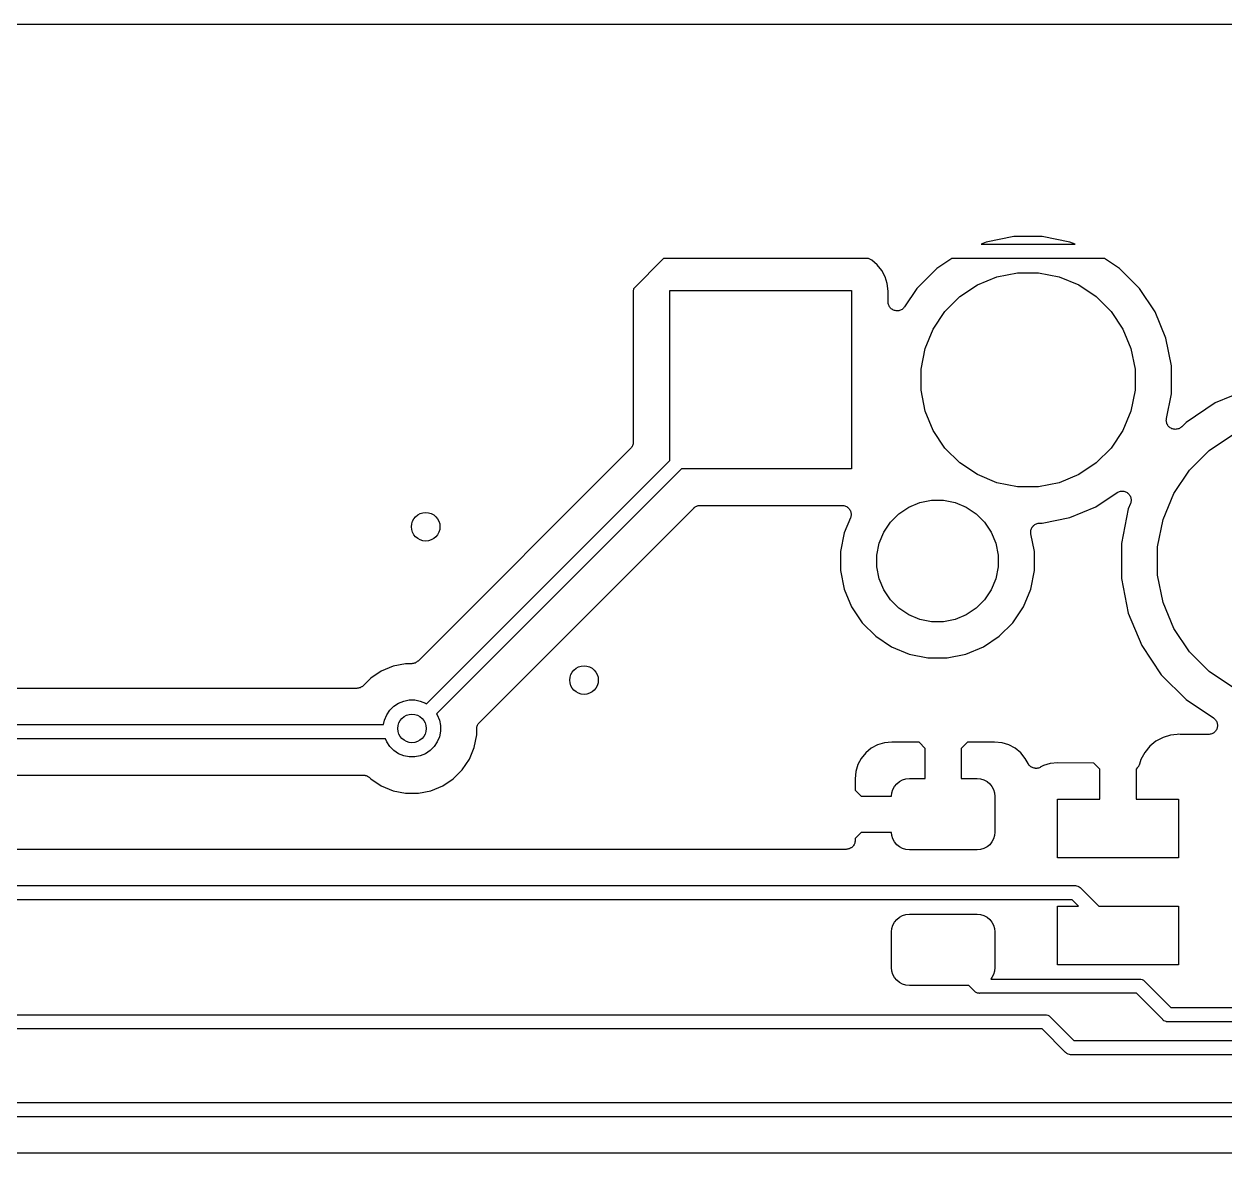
# Model space of a CAD drawing. Extents: x 2.15 to 10.02, y -5.18 to -1.32.
# Drawn here: x 7.622 to 8.285, y -1.943 to -1.32 of the extents above; entities that cross this region are included whole.
import ezdxf

# ---------------------------------------------------------------- set-up
doc = ezdxf.new("R2010")
doc.units = 0
doc.header["$MEASUREMENT"] = 0
doc.layers.add('BLACK', color=7, linetype='CONTINUOUS')

msp = doc.modelspace()

# ---------------------------------------------------------------- linework, layer by layer
at = {"layer": 'BLACK', "linetype": 'CONTINUOUS'}
for p, q in [((6.32664, -1.3202), (9.8151, -1.3202)), ((8.16839, -1.43748), (8.15312, -1.44052)), ((8.18397, -1.43748), (8.16839, -1.43748)), ((8.19924, -1.44052), (8.18397, -1.43748)), ((8.15312, -1.44052), (8.15019, -1.44173)), ((8.15019, -1.44173), (8.20217, -1.44173)), ((8.20217, -1.44173), (8.19924, -1.44052)), ((7.97503, -1.44961), (7.95835, -1.46628)), ((8.08802, -1.44961), (7.97503, -1.44961)), ((8.08991, -1.45061), (8.08802, -1.44961)), ((8.09295, -1.45311), (8.08991, -1.45061)), ((8.13405, -1.44961), (8.12579, -1.45513)), ((8.21831, -1.44961), (8.13405, -1.44961)), ((8.22658, -1.45513), (8.21831, -1.44961)), ((8.09545, -1.45616), (8.09295, -1.45311)), ((8.09731, -1.45963), (8.09545, -1.45616)), ((8.12579, -1.45513), (8.11477, -1.46614)), ((8.15896, -1.45975), (8.17036, -1.45748)), ((8.17036, -1.45748), (8.182, -1.45748)), ((8.182, -1.45748), (8.19341, -1.45975)), ((8.23759, -1.46614), (8.22658, -1.45513)), ((8.09845, -1.4634), (8.09731, -1.45963)), ((8.09886, -1.46757), (8.09845, -1.4634)), ((8.13854, -1.47066), (8.14821, -1.4642)), ((8.14821, -1.4642), (8.15896, -1.45975)), ((8.19341, -1.45975), (8.20415, -1.4642)), ((8.20415, -1.4642), (8.21383, -1.47066)), ((7.95835, -1.46628), (7.95823, -1.46757)), ((7.95823, -1.46757), (7.95823, -1.55093)), ((7.97835, -1.56116), (7.97835, -1.46732)), ((7.97835, -1.46732), (8.07874, -1.46732)), ((8.07874, -1.46732), (8.07874, -1.56575)), ((8.09886, -1.47347), (8.09886, -1.46757)), ((8.11477, -1.46614), (8.10802, -1.47625)), ((8.13031, -1.47889), (8.13854, -1.47066)), ((8.21383, -1.47066), (8.22205, -1.47889)), ((8.24624, -1.47909), (8.23759, -1.46614)), ((8.09891, -1.47395), (8.09886, -1.47347)), ((8.09895, -1.47443), (8.09891, -1.47395)), ((8.09896, -1.47444), (8.09895, -1.47443)), ((8.09896, -1.47445), (8.09896, -1.47444)), ((8.0991, -1.47491), (8.09896, -1.47445)), ((8.09923, -1.47537), (8.0991, -1.47491)), ((8.09924, -1.47537), (8.09923, -1.47537)), ((8.09924, -1.47538), (8.09924, -1.47537)), ((8.09947, -1.47581), (8.09924, -1.47538)), ((8.09969, -1.47623), (8.09947, -1.47581)), ((8.09969, -1.47624), (8.09969, -1.47623)), ((8.0997, -1.47624), (8.09969, -1.47624)), ((8.1, -1.47662), (8.0997, -1.47624)), ((8.1003, -1.47699), (8.1, -1.47662)), ((8.10031, -1.47699), (8.1003, -1.47699)), ((8.10031, -1.477), (8.10031, -1.47699)), ((8.10069, -1.47731), (8.10031, -1.477)), ((8.10105, -1.47761), (8.10069, -1.47731)), ((8.10106, -1.47762), (8.10105, -1.47761)), ((8.10107, -1.47762), (8.10106, -1.47762)), ((8.10149, -1.47785), (8.10107, -1.47762)), ((8.10191, -1.47808), (8.10149, -1.47785)), ((8.10192, -1.47808), (8.10191, -1.47808)), ((8.10239, -1.47823), (8.10192, -1.47808)), ((8.10192, -1.47808), (8.10192, -1.47808)), ((8.10572, -1.47812), (8.10526, -1.47825)), ((8.10573, -1.47811), (8.10572, -1.47812)), ((8.10616, -1.47789), (8.10573, -1.47811)), ((8.10573, -1.47811), (8.10573, -1.47811)), ((8.10659, -1.47767), (8.10616, -1.47789)), ((8.1066, -1.47766), (8.10659, -1.47766)), ((8.10659, -1.47766), (8.10659, -1.47767)), ((8.10697, -1.47736), (8.1066, -1.47766)), ((8.10735, -1.47706), (8.10697, -1.47736)), ((8.10736, -1.47705), (8.10735, -1.47705)), ((8.10735, -1.47705), (8.10735, -1.47706)), ((8.10766, -1.47669), (8.10736, -1.47705)), ((8.10798, -1.47631), (8.10766, -1.47669)), ((8.10799, -1.4763), (8.10798, -1.47631)), ((8.10802, -1.47625), (8.10799, -1.4763)), ((8.10799, -1.4763), (8.10799, -1.4763)), ((8.10799, -1.4763), (8.10799, -1.4763)), ((8.10284, -1.47837), (8.10239, -1.47823)), ((8.10285, -1.47837), (8.10284, -1.47837)), ((8.10286, -1.47837), (8.10285, -1.47837)), ((8.10334, -1.47842), (8.10286, -1.47837)), ((8.10381, -1.47847), (8.10334, -1.47842)), ((8.10382, -1.47847), (8.10381, -1.47847)), ((8.10383, -1.47847), (8.10382, -1.47847)), ((8.10431, -1.47843), (8.10383, -1.47847)), ((8.10479, -1.47839), (8.10431, -1.47843)), ((8.1048, -1.47839), (8.10479, -1.47839)), ((8.10479, -1.47839), (8.10479, -1.47839)), ((8.10526, -1.47825), (8.1048, -1.47839)), ((8.12385, -1.48856), (8.13031, -1.47889)), ((8.22205, -1.47889), (8.22852, -1.48856)), ((8.2522, -1.49348), (8.24624, -1.47909)), ((8.1194, -1.49931), (8.12385, -1.48856)), ((8.22852, -1.48856), (8.23297, -1.49931)), ((8.25524, -1.50875), (8.2522, -1.49348)), ((8.11713, -1.51072), (8.1194, -1.49931)), ((8.23297, -1.49931), (8.23524, -1.51072)), ((8.11713, -1.52235), (8.11713, -1.51072)), ((8.23524, -1.51072), (8.23524, -1.52235)), ((8.25524, -1.52432), (8.25524, -1.50875)), ((8.1194, -1.53376), (8.11713, -1.52235)), ((8.23524, -1.52235), (8.23297, -1.53376)), ((8.25253, -1.53794), (8.25524, -1.52432)), ((8.29745, -1.52182), (8.27952, -1.52925)), ((8.27952, -1.52925), (8.26339, -1.54003)), ((8.12385, -1.54451), (8.1194, -1.53376)), ((8.23297, -1.53376), (8.22852, -1.54451)), ((8.25243, -1.5389), (8.25248, -1.53842)), ((8.25243, -1.53891), (8.25243, -1.5389)), ((8.25243, -1.5389), (8.25243, -1.5389)), ((8.25248, -1.53939), (8.25243, -1.53891)), ((8.25248, -1.53842), (8.25253, -1.53794)), ((8.25252, -1.53987), (8.25248, -1.53939)), ((8.25253, -1.53987), (8.25252, -1.53987)), ((8.25253, -1.53988), (8.25253, -1.53987)), ((8.25267, -1.54035), (8.25253, -1.53988)), ((8.2528, -1.5408), (8.25267, -1.54035)), ((8.25281, -1.54081), (8.2528, -1.5408)), ((8.25281, -1.54082), (8.25281, -1.54081)), ((8.25304, -1.54125), (8.25281, -1.54082)), ((8.25326, -1.54167), (8.25304, -1.54125)), ((8.25326, -1.54168), (8.25326, -1.54167)), ((8.25326, -1.54167), (8.25326, -1.54167)), ((8.25356, -1.54204), (8.25326, -1.54168)), ((8.25387, -1.54242), (8.25356, -1.54204)), ((8.25388, -1.54243), (8.25387, -1.54242)), ((8.25425, -1.54274), (8.25388, -1.54243)), ((8.25388, -1.54243), (8.25388, -1.54243)), ((8.25462, -1.54305), (8.25425, -1.54274)), ((8.25463, -1.54305), (8.25462, -1.54305)), ((8.25463, -1.54306), (8.25463, -1.54305)), ((8.25506, -1.54329), (8.25463, -1.54306)), ((8.25548, -1.54352), (8.25506, -1.54329)), ((8.25549, -1.54352), (8.25548, -1.54352)), ((8.25548, -1.54352), (8.25548, -1.54352)), ((8.25596, -1.54367), (8.25549, -1.54352)), ((8.25641, -1.54381), (8.25596, -1.54367)), ((8.25642, -1.54381), (8.25641, -1.54381)), ((8.2569, -1.54386), (8.25642, -1.54381)), ((8.25642, -1.54381), (8.25642, -1.54381)), ((8.25738, -1.54391), (8.2569, -1.54386)), ((8.25739, -1.54391), (8.25738, -1.54391)), ((8.25787, -1.54387), (8.25739, -1.54391)), ((8.25739, -1.54391), (8.25739, -1.54391)), ((8.25835, -1.54383), (8.25787, -1.54387)), ((8.25836, -1.54383), (8.25835, -1.54383)), ((8.25883, -1.54369), (8.25836, -1.54383)), ((8.25836, -1.54383), (8.25836, -1.54383)), ((8.25929, -1.54356), (8.25883, -1.54369)), ((8.2593, -1.54355), (8.25929, -1.54355)), ((8.25929, -1.54355), (8.25929, -1.54356)), ((8.25973, -1.54333), (8.2593, -1.54355)), ((8.26015, -1.54311), (8.25973, -1.54333)), ((8.26016, -1.5431), (8.26015, -1.54311)), ((8.26017, -1.5431), (8.26016, -1.5431)), ((8.26054, -1.5428), (8.26017, -1.5431)), ((8.26092, -1.5425), (8.26054, -1.5428)), ((8.26093, -1.54249), (8.26092, -1.5425)), ((8.26097, -1.54245), (8.26093, -1.54249)), ((8.26093, -1.54249), (8.26093, -1.54249)), ((8.26093, -1.54249), (8.26093, -1.54249)), ((8.26339, -1.54003), (8.26097, -1.54245)), ((7.95823, -1.551), (7.95817, -1.55146)), ((7.95823, -1.55093), (7.95823, -1.55095)), ((7.95823, -1.55095), (7.95823, -1.55095)), ((7.95823, -1.55095), (7.95823, -1.55095)), ((7.95823, -1.55095), (7.95823, -1.551)), ((8.13031, -1.55418), (8.12385, -1.54451)), ((8.22852, -1.54451), (8.22205, -1.55418)), ((8.27614, -1.55556), (8.289, -1.54697)), ((7.95676, -1.55447), (7.83948, -1.67174)), ((7.95705, -1.55411), (7.95676, -1.55447)), ((7.95735, -1.55375), (7.95705, -1.55411)), ((7.95736, -1.55373), (7.95735, -1.55375)), ((7.95738, -1.55371), (7.95736, -1.55373)), ((7.9576, -1.5533), (7.95738, -1.55371)), ((7.95782, -1.5529), (7.9576, -1.5533)), ((7.95783, -1.55287), (7.95782, -1.5529)), ((7.95784, -1.55285), (7.95783, -1.55287)), ((7.95798, -1.55241), (7.95784, -1.55285)), ((7.95812, -1.55197), (7.95798, -1.55241)), ((7.95813, -1.55192), (7.95812, -1.55194)), ((7.95812, -1.55194), (7.95812, -1.55197)), ((7.95817, -1.55146), (7.95813, -1.55192)), ((8.13854, -1.56241), (8.13031, -1.55418)), ((8.22205, -1.55418), (8.21383, -1.56241)), ((8.26521, -1.56649), (8.27614, -1.55556)), ((7.84414, -1.69537), (7.97835, -1.56116)), ((8.14821, -1.56887), (8.13854, -1.56241)), ((8.21383, -1.56241), (8.20415, -1.56887)), ((7.9849, -1.56575), (7.84971, -1.70094)), ((8.07874, -1.56575), (7.9849, -1.56575)), ((8.15896, -1.57332), (8.14821, -1.56887)), ((8.20415, -1.56887), (8.19341, -1.57332)), ((8.25662, -1.57935), (8.26521, -1.56649)), ((8.17036, -1.57559), (8.15896, -1.57332)), ((8.182, -1.57559), (8.17036, -1.57559)), ((8.19341, -1.57332), (8.182, -1.57559)), ((8.11641, -1.58432), (8.12288, -1.58304)), ((8.12288, -1.58304), (8.12948, -1.58304)), ((8.12948, -1.58304), (8.13595, -1.58432)), ((8.21363, -1.58659), (8.22528, -1.57881)), ((8.22528, -1.57881), (8.22533, -1.57878)), ((8.22533, -1.57878), (8.22533, -1.57877)), ((8.22533, -1.57877), (8.22534, -1.57877)), ((8.22533, -1.57878), (8.22533, -1.57878)), ((8.22534, -1.57877), (8.22576, -1.57855)), ((8.22576, -1.57855), (8.22619, -1.57832)), ((8.22619, -1.57832), (8.2262, -1.57832)), ((8.2262, -1.57832), (8.22621, -1.57832)), ((8.22621, -1.57832), (8.22666, -1.57819)), ((8.22666, -1.57819), (8.22713, -1.57805)), ((8.22713, -1.57805), (8.22714, -1.57805)), ((8.22714, -1.57805), (8.22762, -1.57801)), ((8.22714, -1.57805), (8.22714, -1.57805)), ((8.22762, -1.57801), (8.2281, -1.57796)), ((8.2281, -1.57796), (8.22811, -1.57796)), ((8.22811, -1.57796), (8.22812, -1.57796)), ((8.22812, -1.57796), (8.2286, -1.57802)), ((8.2286, -1.57802), (8.22907, -1.57807)), ((8.22907, -1.57807), (8.22908, -1.57807)), ((8.22908, -1.57807), (8.22909, -1.57807)), ((8.22909, -1.57807), (8.22954, -1.57821)), ((8.22954, -1.57821), (8.23001, -1.57836)), ((8.23001, -1.57836), (8.23001, -1.57836)), ((8.23001, -1.57836), (8.23002, -1.57836)), ((8.23002, -1.57836), (8.23043, -1.57859)), ((8.23043, -1.57859), (8.23086, -1.57882)), ((8.23086, -1.57882), (8.23087, -1.57883)), ((8.23087, -1.57883), (8.23087, -1.57883)), ((8.23087, -1.57883), (8.23123, -1.57913)), ((8.23123, -1.57913), (8.23161, -1.57945)), ((8.23161, -1.57945), (8.23162, -1.57945)), ((8.23162, -1.57945), (8.23162, -1.57946)), ((8.23162, -1.57946), (8.23191, -1.57981)), ((8.23191, -1.57981), (8.23223, -1.5802)), ((8.23223, -1.5802), (8.23223, -1.58021)), ((8.23223, -1.58021), (8.23224, -1.58021)), ((8.23224, -1.58021), (8.23246, -1.58064)), ((8.23246, -1.58064), (8.23269, -1.58107)), ((8.23269, -1.58107), (8.23269, -1.58107)), ((8.23269, -1.58107), (8.23269, -1.58108)), ((8.23269, -1.58108), (8.23283, -1.58154)), ((8.23296, -1.58396), (8.23282, -1.58442)), ((8.23283, -1.58154), (8.23297, -1.582)), ((8.23301, -1.58347), (8.23296, -1.58394)), ((8.23296, -1.58394), (8.23296, -1.58395)), ((8.23296, -1.58395), (8.23296, -1.58396)), ((8.23297, -1.582), (8.23297, -1.58201)), ((8.23297, -1.58201), (8.23297, -1.58201)), ((8.23297, -1.58201), (8.23301, -1.58249)), ((8.23301, -1.58249), (8.23306, -1.58297)), ((8.23306, -1.58299), (8.23301, -1.58347)), ((8.23306, -1.58297), (8.23306, -1.58298)), ((8.23306, -1.58298), (8.23306, -1.58299)), ((8.2507, -1.59364), (8.25662, -1.57935)), ((7.87333, -1.7056), (7.9916, -1.58733)), ((7.9916, -1.58733), (7.99161, -1.58732)), ((7.99161, -1.58732), (7.99165, -1.58728)), ((7.99161, -1.58732), (7.99161, -1.58732)), ((7.99161, -1.58732), (7.99161, -1.58732)), ((7.99165, -1.58728), (7.99201, -1.587)), ((7.99201, -1.587), (7.99237, -1.5867)), ((7.99237, -1.5867), (7.99239, -1.58669)), ((7.99239, -1.58669), (7.99241, -1.58668)), ((7.99241, -1.58668), (7.99282, -1.58646)), ((7.99282, -1.58646), (7.99323, -1.58625)), ((7.99323, -1.58625), (7.99325, -1.58624)), ((7.99325, -1.58624), (7.99328, -1.58623)), ((7.99328, -1.58623), (7.99372, -1.5861)), ((7.99372, -1.5861), (7.99416, -1.58596)), ((7.99416, -1.58596), (7.99419, -1.58596)), ((7.99419, -1.58596), (7.99421, -1.58595)), ((7.99421, -1.58595), (7.99467, -1.58591)), ((7.99467, -1.58591), (7.99513, -1.58587)), ((7.99513, -1.58587), (8.07349, -1.58587)), ((8.07349, -1.58587), (8.07354, -1.58587)), ((8.07354, -1.58587), (8.07354, -1.58587)), ((8.07354, -1.58587), (8.07354, -1.58587)), ((8.07354, -1.58587), (8.07356, -1.58587)), ((8.07356, -1.58587), (8.07404, -1.58592)), ((8.07404, -1.58592), (8.07451, -1.58597)), ((8.07451, -1.58597), (8.07452, -1.58598)), ((8.07452, -1.58598), (8.07453, -1.58598)), ((8.07453, -1.58598), (8.07498, -1.58612)), ((8.07498, -1.58612), (8.07544, -1.58626)), ((8.07544, -1.58626), (8.07545, -1.58627)), ((8.07545, -1.58627), (8.07546, -1.58627)), ((8.07546, -1.58627), (8.07587, -1.5865)), ((8.07587, -1.5865), (8.0763, -1.58673)), ((8.0763, -1.58673), (8.07631, -1.58674)), ((8.07631, -1.58674), (8.07632, -1.58674)), ((8.07632, -1.58674), (8.07668, -1.58705)), ((8.07668, -1.58705), (8.07705, -1.58735)), ((8.07705, -1.58735), (8.07705, -1.58736)), ((8.07705, -1.58736), (8.07706, -1.58737)), ((8.07706, -1.58737), (8.07736, -1.58774)), ((8.07736, -1.58774), (8.07766, -1.58811)), ((8.07766, -1.58811), (8.07767, -1.58812)), ((8.07767, -1.58812), (8.07768, -1.58813)), ((8.07768, -1.58813), (8.0779, -1.58855)), ((8.0779, -1.58855), (8.07812, -1.58897)), ((8.07812, -1.58897), (8.07812, -1.58898)), ((8.07812, -1.58898), (8.07813, -1.589)), ((8.07813, -1.589), (8.07826, -1.58945)), ((8.07826, -1.58945), (8.0784, -1.58991)), ((8.0784, -1.58991), (8.0784, -1.58992)), ((8.0784, -1.58992), (8.0784, -1.58993)), ((8.0784, -1.58993), (8.07845, -1.59041)), ((8.07845, -1.59041), (8.07849, -1.59088)), ((8.10016, -1.59518), (8.10483, -1.59051)), ((8.10483, -1.59051), (8.11031, -1.58685)), ((8.11031, -1.58685), (8.11641, -1.58432)), ((8.13595, -1.58432), (8.14205, -1.58685)), ((8.14205, -1.58685), (8.14754, -1.59051)), ((8.14754, -1.59051), (8.1522, -1.59518)), ((8.19924, -1.59255), (8.21363, -1.58659)), ((8.23147, -1.5878), (8.22768, -1.60683)), ((8.23268, -1.58488), (8.23147, -1.5878)), ((8.23282, -1.58442), (8.23268, -1.58488)), ((8.07811, -1.59278), (8.07474, -1.60093)), ((8.07825, -1.59233), (8.07811, -1.59278)), ((8.07839, -1.59187), (8.07825, -1.59233)), ((8.0784, -1.59185), (8.07839, -1.59186)), ((8.07839, -1.59186), (8.07839, -1.59187)), ((8.07844, -1.59138), (8.0784, -1.59185)), ((8.07849, -1.5909), (8.07844, -1.59138)), ((8.07849, -1.59088), (8.07849, -1.59089)), ((8.07849, -1.59089), (8.07849, -1.5909)), ((8.09649, -1.60067), (8.10016, -1.59518)), ((8.1522, -1.59518), (8.15587, -1.60067)), ((8.17853, -1.59777), (8.17883, -1.59741)), ((8.17883, -1.59741), (8.17913, -1.59704)), ((8.17913, -1.59704), (8.17914, -1.59703)), ((8.17914, -1.59703), (8.17915, -1.59702)), ((8.17915, -1.59702), (8.17952, -1.59673)), ((8.17952, -1.59673), (8.17989, -1.59643)), ((8.17989, -1.59643), (8.1799, -1.59642)), ((8.1799, -1.59642), (8.17991, -1.59641)), ((8.17991, -1.59641), (8.18033, -1.59619)), ((8.18033, -1.59619), (8.18075, -1.59597)), ((8.18075, -1.59597), (8.18077, -1.59596)), ((8.18077, -1.59596), (8.18078, -1.59596)), ((8.18078, -1.59596), (8.18123, -1.59582)), ((8.18123, -1.59582), (8.18168, -1.59569)), ((8.18168, -1.59569), (8.1817, -1.59568)), ((8.1817, -1.59568), (8.18171, -1.59568)), ((8.18171, -1.59568), (8.18219, -1.59564)), ((8.18219, -1.59564), (8.18266, -1.59559)), ((8.18266, -1.59559), (8.18397, -1.59559)), ((8.18397, -1.59559), (8.19924, -1.59255)), ((8.24768, -1.6088), (8.2507, -1.59364)), ((8.07474, -1.60093), (8.07268, -1.61127)), ((8.09397, -1.60676), (8.09649, -1.60067)), ((8.15587, -1.60067), (8.15839, -1.60676)), ((8.17766, -1.60053), (8.17771, -1.60005)), ((8.17766, -1.60054), (8.17766, -1.60053)), ((8.17766, -1.60056), (8.17766, -1.60054)), ((8.1777, -1.60102), (8.17766, -1.60056)), ((8.17774, -1.6015), (8.1777, -1.60102)), ((8.17771, -1.60005), (8.17776, -1.59959)), ((8.17774, -1.60153), (8.17774, -1.6015)), ((8.17775, -1.60157), (8.17774, -1.60153)), ((8.17774, -1.60153), (8.17774, -1.60153)), ((8.17774, -1.60153), (8.17774, -1.60153)), ((8.17968, -1.61127), (8.17775, -1.60157)), ((8.17776, -1.59956), (8.17791, -1.5991)), ((8.17776, -1.59957), (8.17776, -1.59956)), ((8.17776, -1.59959), (8.17776, -1.59957)), ((8.17791, -1.5991), (8.17805, -1.59865)), ((8.17805, -1.59864), (8.17806, -1.59862)), ((8.17805, -1.59865), (8.17805, -1.59864)), ((8.17806, -1.59862), (8.17828, -1.59821)), ((8.17828, -1.59821), (8.17851, -1.59779)), ((8.17851, -1.59779), (8.17852, -1.59778)), ((8.17852, -1.59778), (8.17853, -1.59777)), ((8.09268, -1.61324), (8.09397, -1.60676)), ((8.15839, -1.60676), (8.15968, -1.61324)), ((8.22768, -1.60683), (8.22768, -1.62624)), ((8.24768, -1.62427), (8.24768, -1.6088)), ((8.07268, -1.61127), (8.07268, -1.6218)), ((8.09268, -1.61983), (8.09268, -1.61324)), ((8.15968, -1.61324), (8.15968, -1.61983)), ((8.17968, -1.6218), (8.17968, -1.61127)), ((8.07268, -1.6218), (8.07474, -1.63214)), ((8.09397, -1.62631), (8.09268, -1.61983)), ((8.15968, -1.61983), (8.15839, -1.62631)), ((8.17763, -1.63214), (8.17968, -1.6218)), ((8.09649, -1.6324), (8.09397, -1.62631)), ((8.15839, -1.62631), (8.15587, -1.6324)), ((8.22768, -1.62624), (8.23147, -1.64527)), ((8.2507, -1.63943), (8.24768, -1.62427)), ((8.07474, -1.63214), (8.07877, -1.64188)), ((8.10016, -1.63789), (8.09649, -1.6324)), ((8.15587, -1.6324), (8.1522, -1.63789)), ((8.17359, -1.64188), (8.17763, -1.63214)), ((8.07877, -1.64188), (8.08462, -1.65064)), ((8.10483, -1.64256), (8.10016, -1.63789)), ((8.11031, -1.64622), (8.10483, -1.64256)), ((8.14754, -1.64256), (8.14205, -1.64622)), ((8.1522, -1.63789), (8.14754, -1.64256)), ((8.16774, -1.65064), (8.17359, -1.64188)), ((8.25662, -1.65372), (8.2507, -1.63943)), ((8.11641, -1.64875), (8.11031, -1.64622)), ((8.12288, -1.65004), (8.11641, -1.64875)), ((8.12948, -1.65004), (8.12288, -1.65004)), ((8.13595, -1.64875), (8.12948, -1.65004)), ((8.14205, -1.64622), (8.13595, -1.64875)), ((8.23147, -1.64527), (8.23889, -1.66319)), ((8.08462, -1.65064), (8.09208, -1.65809)), ((8.16029, -1.65809), (8.16774, -1.65064)), ((8.26521, -1.66658), (8.25662, -1.65372)), ((8.09208, -1.65809), (8.10084, -1.66395)), ((8.15152, -1.66395), (8.16029, -1.65809)), ((8.23889, -1.66319), (8.24967, -1.67933)), ((8.10084, -1.66395), (8.11058, -1.66798)), ((8.11058, -1.66798), (8.12091, -1.67004)), ((8.12091, -1.67004), (8.13145, -1.67004)), ((8.13145, -1.67004), (8.14179, -1.66798)), ((8.14179, -1.66798), (8.15152, -1.66395)), ((8.27614, -1.67751), (8.26521, -1.66658)), ((7.82569, -1.67458), (7.81919, -1.67728)), ((7.8326, -1.67321), (7.82569, -1.67458)), ((7.83595, -1.67321), (7.8326, -1.67321)), ((7.83641, -1.67316), (7.83595, -1.67321)), ((7.83687, -1.67312), (7.83641, -1.67316)), ((7.83689, -1.67312), (7.83687, -1.67312)), ((7.83692, -1.67311), (7.83689, -1.67312)), ((7.83736, -1.67298), (7.83692, -1.67311)), ((7.8378, -1.67285), (7.83736, -1.67298)), ((7.83783, -1.67284), (7.8378, -1.67285)), ((7.83785, -1.67283), (7.83783, -1.67284)), ((7.83826, -1.67261), (7.83785, -1.67283)), ((7.83867, -1.6724), (7.83826, -1.67261)), ((7.83869, -1.67239), (7.83867, -1.6724)), ((7.83871, -1.67237), (7.83869, -1.67239)), ((7.83907, -1.67208), (7.83871, -1.67237)), ((7.83943, -1.67179), (7.83907, -1.67208)), ((7.83947, -1.67176), (7.83943, -1.67179)), ((7.83948, -1.67174), (7.83947, -1.67176)), ((7.83947, -1.67176), (7.83947, -1.67176)), ((7.83947, -1.67176), (7.83947, -1.67176)), ((7.81333, -1.68119), (7.80914, -1.68538)), ((7.81919, -1.67728), (7.81333, -1.68119)), ((8.24967, -1.67933), (8.26339, -1.69305)), ((8.289, -1.6861), (8.27614, -1.67751)), ((7.80561, -1.68685), (7.27579, -1.68685)), ((7.80606, -1.6868), (7.80561, -1.68685)), ((7.80653, -1.68676), (7.80606, -1.6868)), ((7.80655, -1.68675), (7.80653, -1.68676)), ((7.80658, -1.68675), (7.80655, -1.68675)), ((7.80702, -1.68662), (7.80658, -1.68675)), ((7.80746, -1.68649), (7.80702, -1.68662)), ((7.80749, -1.68648), (7.80746, -1.68649)), ((7.80751, -1.68647), (7.80749, -1.68648)), ((7.80792, -1.68625), (7.80751, -1.68647)), ((7.80833, -1.68604), (7.80792, -1.68625)), ((7.80835, -1.68602), (7.80833, -1.68604)), ((7.80837, -1.68601), (7.80835, -1.68602)), ((7.80873, -1.68572), (7.80837, -1.68601)), ((7.80909, -1.68543), (7.80873, -1.68572)), ((7.80913, -1.68539), (7.80909, -1.68543)), ((7.80914, -1.68538), (7.80913, -1.68539)), ((7.80913, -1.68539), (7.80913, -1.68539)), ((7.80913, -1.68539), (7.80913, -1.68539)), ((7.82389, -1.69892), (7.82608, -1.69672)), ((7.82608, -1.69672), (7.82866, -1.695)), ((7.82866, -1.695), (7.83153, -1.69381)), ((7.83153, -1.69381), (7.83457, -1.69321)), ((7.83457, -1.69321), (7.83767, -1.69321)), ((7.83767, -1.69321), (7.84072, -1.69381)), ((7.84072, -1.69381), (7.84358, -1.695)), ((7.84358, -1.695), (7.84414, -1.69537)), ((8.26339, -1.69305), (8.27848, -1.70313)), ((7.82098, -1.70436), (7.82217, -1.7015)), ((7.82217, -1.7015), (7.82389, -1.69892)), ((7.84971, -1.70094), (7.85008, -1.7015)), ((7.85008, -1.7015), (7.85126, -1.70436)), ((8.27848, -1.70313), (8.27852, -1.70316)), ((8.27852, -1.70316), (8.27852, -1.70316)), ((8.27852, -1.70316), (8.27853, -1.70316)), ((8.27853, -1.70316), (8.27854, -1.70317)), ((8.27854, -1.70317), (8.27891, -1.70349)), ((8.27891, -1.70349), (8.27927, -1.70379)), ((5.31736, -1.70685), (7.82049, -1.70685)), ((7.82049, -1.70685), (7.82098, -1.70436)), ((7.85126, -1.70436), (7.85187, -1.70741)), ((7.85187, -1.70741), (7.85187, -1.71051)), ((7.87187, -1.70906), (7.87192, -1.7086)), ((7.87187, -1.70911), (7.87187, -1.70906)), ((7.87187, -1.70912), (7.87187, -1.70911)), ((7.87187, -1.70911), (7.87187, -1.70911)), ((7.87187, -1.70913), (7.87187, -1.70912)), ((7.87187, -1.71248), (7.87187, -1.70913)), ((7.87192, -1.7086), (7.87197, -1.70814)), ((7.87197, -1.70814), (7.87198, -1.70812)), ((7.87198, -1.70809), (7.87212, -1.70765)), ((7.87198, -1.70812), (7.87198, -1.70809)), ((7.87212, -1.70765), (7.87225, -1.70721)), ((7.87225, -1.70721), (7.87227, -1.70719)), ((7.87227, -1.70716), (7.8725, -1.70676)), ((7.87227, -1.70719), (7.87227, -1.70716)), ((7.8725, -1.70676), (7.87272, -1.70635)), ((7.87272, -1.70635), (7.87273, -1.70633)), ((7.87273, -1.70633), (7.87274, -1.70631)), ((7.87274, -1.70631), (7.87304, -1.70595)), ((7.87304, -1.70595), (7.87333, -1.7056)), ((8.27927, -1.70379), (8.27928, -1.70379)), ((8.27928, -1.70379), (8.27928, -1.70379)), ((8.27928, -1.70379), (8.27959, -1.70418)), ((8.27984, -1.71009), (8.27954, -1.71045)), ((8.27959, -1.70418), (8.27988, -1.70455)), ((8.27985, -1.71008), (8.27984, -1.71008)), ((8.27984, -1.71008), (8.27984, -1.71009)), ((8.28008, -1.70965), (8.27985, -1.71008)), ((8.27988, -1.70455), (8.27989, -1.70455)), ((8.27989, -1.70455), (8.27989, -1.70456)), ((8.27989, -1.70456), (8.28011, -1.70498)), ((8.2803, -1.70923), (8.28008, -1.70965)), ((8.28011, -1.70498), (8.28034, -1.70541)), ((8.28031, -1.70923), (8.2803, -1.70923)), ((8.28045, -1.70875), (8.28031, -1.70922)), ((8.28031, -1.70922), (8.28031, -1.70923)), ((8.28034, -1.70541), (8.28034, -1.70542)), ((8.28034, -1.70542), (8.28034, -1.70542)), ((8.28034, -1.70542), (8.28047, -1.70588)), ((8.2806, -1.7083), (8.28045, -1.70875)), ((8.28047, -1.70588), (8.28061, -1.70635)), ((8.28065, -1.7078), (8.2806, -1.70829)), ((8.2806, -1.70829), (8.2806, -1.7083)), ((8.2806, -1.7083), (8.2806, -1.7083)), ((8.28061, -1.70635), (8.28061, -1.70635)), ((8.28061, -1.70635), (8.28061, -1.70636)), ((8.28061, -1.70636), (8.28066, -1.70683)), ((8.2807, -1.70733), (8.28065, -1.7078)), ((8.28066, -1.70683), (8.2807, -1.70732)), ((8.2807, -1.70732), (8.2807, -1.70732)), ((8.2807, -1.70732), (8.2807, -1.70733)), ((7.82146, -1.71472), (5.3188, -1.71472)), ((7.82217, -1.71642), (7.82146, -1.71472)), ((7.82389, -1.719), (7.82217, -1.71642)), ((7.85008, -1.71642), (7.84835, -1.719)), ((7.85126, -1.71355), (7.85008, -1.71642)), ((7.85187, -1.71051), (7.85126, -1.71355)), ((7.8705, -1.71938), (7.87187, -1.71248)), ((8.10102, -1.71649), (8.09687, -1.7169)), ((8.116, -1.7166), (8.10102, -1.71649)), ((8.11933, -1.71994), (8.116, -1.7166)), ((8.14267, -1.7166), (8.13933, -1.71994)), ((8.15765, -1.71649), (8.14267, -1.7166)), ((8.16179, -1.7169), (8.15765, -1.71649)), ((8.24677, -1.71596), (8.24336, -1.71876)), ((8.25065, -1.71389), (8.24677, -1.71596)), ((8.25487, -1.71261), (8.25065, -1.71389)), ((8.2584, -1.71226), (8.25487, -1.71261)), ((8.25925, -1.71218), (8.2584, -1.71226)), ((8.26011, -1.71226), (8.25925, -1.71218)), ((8.26032, -1.71226), (8.26011, -1.71226)), ((8.26053, -1.71228), (8.26032, -1.71226)), ((8.2606, -1.71228), (8.26053, -1.71228)), ((8.2757, -1.71228), (8.2606, -1.71228)), ((8.27618, -1.71224), (8.2757, -1.71228)), ((8.27666, -1.71219), (8.27618, -1.71224)), ((8.27667, -1.71219), (8.27666, -1.71219)), ((8.27666, -1.71219), (8.27666, -1.71219)), ((8.27713, -1.71205), (8.27667, -1.71219)), ((8.27759, -1.71191), (8.27713, -1.71205)), ((8.2776, -1.71191), (8.27759, -1.71191)), ((8.27761, -1.71191), (8.2776, -1.71191)), ((8.27803, -1.71168), (8.27761, -1.71191)), ((8.27846, -1.71146), (8.27803, -1.71168)), ((8.27847, -1.71145), (8.27846, -1.71145)), ((8.27846, -1.71145), (8.27846, -1.71146)), ((8.27885, -1.71114), (8.27847, -1.71145)), ((8.27921, -1.71084), (8.27885, -1.71114)), ((8.27922, -1.71084), (8.27921, -1.71084)), ((8.27954, -1.71045), (8.27922, -1.71083)), ((8.27922, -1.71083), (8.27922, -1.71084)), ((7.82608, -1.72119), (7.82389, -1.719)), ((7.82866, -1.72291), (7.82608, -1.72119)), ((7.83153, -1.7241), (7.82866, -1.72291)), ((7.84358, -1.72291), (7.84072, -1.7241)), ((7.84616, -1.72119), (7.84358, -1.72291)), ((7.84835, -1.719), (7.84616, -1.72119)), ((7.8678, -1.72589), (7.8705, -1.71938)), ((8.08658, -1.7224), (8.08408, -1.72545)), ((8.08962, -1.7199), (8.08658, -1.7224)), ((8.0931, -1.71805), (8.08962, -1.7199)), ((8.09687, -1.7169), (8.0931, -1.71805)), ((8.11933, -1.73661), (8.11933, -1.71994)), ((8.13933, -1.71994), (8.13933, -1.73661)), ((8.16556, -1.71805), (8.16179, -1.7169)), ((8.16904, -1.7199), (8.16556, -1.71805)), ((8.17208, -1.7224), (8.16904, -1.7199)), ((8.17458, -1.72545), (8.17208, -1.7224)), ((8.24057, -1.72216), (8.23849, -1.72605)), ((8.24336, -1.71876), (8.24057, -1.72216)), ((7.83457, -1.7247), (7.83153, -1.7241)), ((7.83767, -1.7247), (7.83457, -1.7247)), ((7.84072, -1.7241), (7.83767, -1.7247)), ((7.86389, -1.73174), (7.8678, -1.72589)), ((8.08222, -1.72892), (8.08108, -1.73269)), ((8.08408, -1.72545), (8.08222, -1.72892)), ((8.17613, -1.72834), (8.17458, -1.72545)), ((8.17639, -1.72873), (8.17613, -1.72834)), ((8.17665, -1.72912), (8.17639, -1.72873)), ((8.17666, -1.72914), (8.17665, -1.72912)), ((8.17667, -1.72915), (8.17666, -1.72914)), ((8.177, -1.72948), (8.17667, -1.72915)), ((8.17733, -1.72982), (8.177, -1.72948)), ((8.17735, -1.72983), (8.17733, -1.72982)), ((8.17736, -1.72984), (8.17735, -1.72983)), ((8.17775, -1.7301), (8.17736, -1.72984)), ((8.18463, -1.72946), (8.1829, -1.73039)), ((8.1884, -1.72832), (8.18463, -1.72946)), ((8.19256, -1.72791), (8.1884, -1.72832)), ((8.21246, -1.72802), (8.19256, -1.72791)), ((8.21579, -1.73135), (8.21246, -1.72802)), ((8.23709, -1.72991), (8.23692, -1.73012)), ((8.23719, -1.72972), (8.23709, -1.72991)), ((8.23732, -1.72955), (8.23719, -1.72972)), ((8.23742, -1.72929), (8.23732, -1.72955)), ((8.23755, -1.72905), (8.23742, -1.72929)), ((8.23762, -1.72885), (8.23755, -1.72905)), ((8.2377, -1.72865), (8.23762, -1.72885)), ((8.23772, -1.72858), (8.2377, -1.72865)), ((8.23849, -1.72605), (8.23772, -1.72858)), ((7.34798, -1.73472), (7.80926, -1.73472)), ((7.80926, -1.73472), (7.80928, -1.73472)), ((7.80928, -1.73472), (7.80928, -1.73472)), ((7.80928, -1.73472), (7.80928, -1.73472)), ((7.80928, -1.73472), (7.80933, -1.73472)), ((7.80933, -1.73472), (7.80979, -1.73477)), ((7.80979, -1.73477), (7.81025, -1.73482)), ((7.81025, -1.73482), (7.81027, -1.73483)), ((7.81027, -1.73483), (7.8103, -1.73483)), ((7.8103, -1.73483), (7.81074, -1.73497)), ((7.81074, -1.73497), (7.81118, -1.7351)), ((7.81118, -1.7351), (7.8112, -1.73512)), ((7.8112, -1.73512), (7.81123, -1.73512)), ((7.81123, -1.73512), (7.81164, -1.73535)), ((7.81164, -1.73535), (7.81204, -1.73557)), ((7.81204, -1.73557), (7.81206, -1.73558)), ((7.81206, -1.73558), (7.81208, -1.73559)), ((7.81208, -1.73559), (7.81244, -1.73589)), ((7.81244, -1.73589), (7.81279, -1.73618)), ((7.81279, -1.73618), (7.81333, -1.73672)), ((7.85891, -1.73672), (7.86256, -1.73308)), ((7.86256, -1.73308), (7.86389, -1.73174)), ((7.86256, -1.73308), (7.86256, -1.73308)), ((8.08108, -1.73269), (8.08067, -1.73682)), ((8.10871, -1.7368), (8.11063, -1.73661)), ((8.11063, -1.73661), (8.11933, -1.73661)), ((8.13933, -1.73661), (8.14803, -1.73661)), ((8.14803, -1.73661), (8.14995, -1.7368)), ((8.17814, -1.73037), (8.17775, -1.7301)), ((8.17816, -1.73038), (8.17814, -1.73037)), ((8.17817, -1.73039), (8.17816, -1.73038)), ((8.1786, -1.73057), (8.17817, -1.73039)), ((8.17904, -1.73075), (8.1786, -1.73057)), ((8.17905, -1.73076), (8.17904, -1.73075)), ((8.17907, -1.73076), (8.17905, -1.73076)), ((8.17953, -1.73086), (8.17907, -1.73076)), ((8.17999, -1.73095), (8.17953, -1.73086)), ((8.18001, -1.73095), (8.17999, -1.73095)), ((8.18003, -1.73096), (8.18001, -1.73095)), ((8.1805, -1.73096), (8.18003, -1.73096)), ((8.18097, -1.73096), (8.1805, -1.73096)), ((8.18099, -1.73096), (8.18097, -1.73096)), ((8.181, -1.73096), (8.18099, -1.73096)), ((8.18146, -1.73087), (8.181, -1.73096)), ((8.18193, -1.73079), (8.18146, -1.73087)), ((8.18194, -1.73078), (8.18193, -1.73079)), ((8.18196, -1.73078), (8.18194, -1.73078)), ((8.1824, -1.7306), (8.18196, -1.73078)), ((8.18283, -1.73043), (8.1824, -1.7306)), ((8.18286, -1.73041), (8.18283, -1.73043)), ((8.18287, -1.73041), (8.18286, -1.73041)), ((8.18286, -1.73041), (8.18286, -1.73041)), ((8.1829, -1.73039), (8.18287, -1.73041)), ((8.21579, -1.74803), (8.21579, -1.73135)), ((8.23647, -1.73067), (8.23579, -1.73135)), ((8.23579, -1.73135), (8.23579, -1.74803)), ((8.23661, -1.7305), (8.23647, -1.73067)), ((8.23676, -1.73035), (8.23661, -1.7305)), ((8.23692, -1.73012), (8.23676, -1.73035)), ((7.81333, -1.73672), (7.81919, -1.74064)), ((7.81919, -1.74064), (7.82569, -1.74333)), ((7.82569, -1.74333), (7.8326, -1.7447)), ((7.83964, -1.7447), (7.84655, -1.74333)), ((7.84655, -1.74333), (7.85306, -1.74064)), ((7.85306, -1.74064), (7.85891, -1.73672)), ((8.08067, -1.73682), (8.08076, -1.74295)), ((8.08076, -1.74295), (8.08411, -1.7463)), ((8.10098, -1.74454), (8.10154, -1.74269)), ((8.10154, -1.74269), (8.10245, -1.74099)), ((8.10245, -1.74099), (8.10367, -1.7395)), ((8.10367, -1.7395), (8.10516, -1.73827)), ((8.10516, -1.73827), (8.10686, -1.73736)), ((8.10686, -1.73736), (8.10871, -1.7368)), ((8.14995, -1.7368), (8.1518, -1.73736)), ((8.1518, -1.73736), (8.1535, -1.73827)), ((8.1535, -1.73827), (8.15499, -1.7395)), ((8.15499, -1.7395), (8.15622, -1.74099)), ((8.15622, -1.74099), (8.15712, -1.74269)), ((8.15712, -1.74269), (8.15768, -1.74454)), ((7.8326, -1.7447), (7.83964, -1.7447)), ((8.08411, -1.7463), (8.1008, -1.7463)), ((8.1008, -1.7463), (8.10098, -1.74454)), ((8.15768, -1.74454), (8.15787, -1.74646)), ((8.15787, -1.74646), (8.15787, -1.76614)), ((8.19232, -1.78031), (8.19232, -1.74803)), ((8.19232, -1.74803), (8.21579, -1.74803)), ((8.23579, -1.74803), (8.25925, -1.74803)), ((8.25925, -1.74803), (8.25925, -1.78031)), ((8.08076, -1.76965), (8.08074, -1.77074)), ((8.08411, -1.7663), (8.08076, -1.76965)), ((8.1008, -1.7663), (8.08411, -1.7663)), ((8.10098, -1.76806), (8.1008, -1.7663)), ((8.10154, -1.76991), (8.10098, -1.76806)), ((8.15768, -1.76806), (8.15712, -1.76991)), ((8.15787, -1.76614), (8.15768, -1.76806)), ((8.07574, -1.77567), (7.3513, -1.77567)), ((8.07618, -1.77563), (8.07574, -1.77567)), ((8.07661, -1.77559), (8.07618, -1.77563)), ((8.07666, -1.77558), (8.07661, -1.77559)), ((8.07671, -1.77557), (8.07666, -1.77558)), ((8.07713, -1.77545), (8.07671, -1.77557)), ((8.07755, -1.77533), (8.07713, -1.77545)), ((8.0776, -1.77531), (8.07755, -1.77533)), ((8.07765, -1.77529), (8.0776, -1.77531)), ((8.07803, -1.77509), (8.07765, -1.77529)), ((8.07842, -1.77489), (8.07803, -1.77509)), ((8.07846, -1.77486), (8.07842, -1.77489)), ((8.07851, -1.77483), (8.07846, -1.77486)), ((8.07885, -1.77456), (8.07851, -1.77483)), ((8.07919, -1.77429), (8.07885, -1.77456)), ((8.07922, -1.77425), (8.07919, -1.77429)), ((8.07927, -1.77422), (8.07922, -1.77425)), ((8.07954, -1.77388), (8.07927, -1.77422)), ((8.07983, -1.77355), (8.07954, -1.77388)), ((8.07985, -1.77351), (8.07983, -1.77355)), ((8.07989, -1.77346), (8.07985, -1.77351)), ((8.08009, -1.77308), (8.07989, -1.77346)), ((8.08031, -1.7727), (8.08009, -1.77308)), ((8.08033, -1.77265), (8.08031, -1.7727)), ((8.08035, -1.77261), (8.08033, -1.77265)), ((8.08048, -1.77219), (8.08035, -1.77261)), ((8.08062, -1.77178), (8.08048, -1.77219)), ((8.08064, -1.77167), (8.08062, -1.77173)), ((8.08062, -1.77173), (8.08062, -1.77178)), ((8.08069, -1.77124), (8.08064, -1.77167)), ((8.08074, -1.77081), (8.08069, -1.77124)), ((8.08074, -1.77074), (8.08074, -1.77081)), ((8.10245, -1.77161), (8.10154, -1.76991)), ((8.10367, -1.7731), (8.10245, -1.77161)), ((8.10516, -1.77433), (8.10367, -1.7731)), ((8.10686, -1.77524), (8.10516, -1.77433)), ((8.10871, -1.7758), (8.10686, -1.77524)), ((8.11063, -1.77598), (8.10871, -1.7758)), ((8.14803, -1.77598), (8.11063, -1.77598)), ((8.14995, -1.7758), (8.14803, -1.77598)), ((8.1518, -1.77524), (8.14995, -1.7758)), ((8.1535, -1.77433), (8.1518, -1.77524)), ((8.15499, -1.7731), (8.1535, -1.77433)), ((8.15622, -1.77161), (8.15499, -1.7731)), ((8.15712, -1.76991), (8.15622, -1.77161)), ((8.25925, -1.78031), (8.19232, -1.78031)), ((7.32584, -1.79567), (8.20197, -1.79567)), ((8.20197, -1.79567), (8.20216, -1.79565)), ((8.20216, -1.79565), (8.20236, -1.79567)), ((8.20236, -1.79567), (8.20236, -1.79567)), ((8.20236, -1.79567), (8.20294, -1.79573)), ((8.20294, -1.79573), (8.20368, -1.79595)), ((8.20368, -1.79595), (8.20436, -1.79632)), ((8.20436, -1.79632), (8.20496, -1.79681)), ((8.20496, -1.79681), (8.20509, -1.79696)), ((8.20509, -1.79696), (8.21521, -1.80709)), ((8.20053, -1.80354), (7.3244, -1.80354)), ((8.19232, -1.83937), (8.19232, -1.80709)), ((8.19232, -1.80709), (8.20408, -1.80709)), ((8.20408, -1.80709), (8.20053, -1.80354)), ((8.21521, -1.80709), (8.25925, -1.80709)), ((8.25925, -1.80709), (8.25925, -1.83937)), ((8.10154, -1.81749), (8.10245, -1.81579)), ((8.10245, -1.81579), (8.10367, -1.8143)), ((8.10367, -1.8143), (8.10516, -1.81308)), ((8.10516, -1.81308), (8.10686, -1.81217)), ((8.10686, -1.81217), (8.10871, -1.81161)), ((8.10871, -1.81161), (8.11063, -1.81142)), ((8.11063, -1.81142), (8.14803, -1.81142)), ((8.14803, -1.81142), (8.14995, -1.81161)), ((8.14995, -1.81161), (8.1518, -1.81217)), ((8.1518, -1.81217), (8.1535, -1.81308)), ((8.1535, -1.81308), (8.15499, -1.8143)), ((8.15499, -1.8143), (8.15622, -1.81579)), ((8.15622, -1.81579), (8.15712, -1.81749)), ((8.10079, -1.82126), (8.10098, -1.81934)), ((8.10079, -1.84094), (8.10079, -1.82126)), ((8.10098, -1.81934), (8.10154, -1.81749)), ((8.15712, -1.81749), (8.15768, -1.81934)), ((8.15768, -1.81934), (8.15787, -1.82126)), ((8.15787, -1.82126), (8.15787, -1.84094)), ((8.10098, -1.84287), (8.10079, -1.84094)), ((8.15787, -1.84094), (8.15768, -1.84287)), ((8.25925, -1.83937), (8.19232, -1.83937)), ((8.10154, -1.84471), (8.10098, -1.84287)), ((8.10245, -1.84641), (8.10154, -1.84471)), ((8.10367, -1.8479), (8.10245, -1.84641)), ((8.10516, -1.84913), (8.10367, -1.8479)), ((8.10686, -1.85004), (8.10516, -1.84913)), ((8.15622, -1.84641), (8.15553, -1.84724)), ((8.15553, -1.84724), (8.23744, -1.84724)), ((8.15712, -1.84471), (8.15622, -1.84641)), ((8.15768, -1.84287), (8.15712, -1.84471)), ((8.23744, -1.84724), (8.23763, -1.84723)), ((8.23763, -1.84723), (8.23783, -1.84724)), ((8.23783, -1.84724), (8.23783, -1.84724)), ((8.23783, -1.84724), (8.2384, -1.8473)), ((8.2384, -1.8473), (8.23915, -1.84753)), ((8.23915, -1.84753), (8.23983, -1.84789)), ((8.23983, -1.84789), (8.24043, -1.84838)), ((8.24043, -1.84838), (8.24055, -1.84853)), ((8.24055, -1.84853), (8.25501, -1.86299)), ((8.10871, -1.8506), (8.10686, -1.85004)), ((8.11063, -1.85079), (8.10871, -1.8506)), ((8.14345, -1.85079), (8.11063, -1.85079)), ((8.14649, -1.85383), (8.14345, -1.85079)), ((8.14661, -1.85398), (8.14649, -1.85383)), ((8.14721, -1.85447), (8.14661, -1.85398)), ((8.1479, -1.85484), (8.14721, -1.85447)), ((8.14829, -1.85496), (8.1479, -1.85484)), ((8.14864, -1.85506), (8.14829, -1.85496)), ((8.14878, -1.85508), (8.14864, -1.85506)), ((8.14922, -1.85512), (8.14878, -1.85508)), ((8.14941, -1.85514), (8.14922, -1.85512)), ((8.14922, -1.85512), (8.14922, -1.85512)), ((8.1496, -1.85512), (8.14941, -1.85514)), ((8.236, -1.85512), (8.1496, -1.85512)), ((8.25046, -1.86958), (8.236, -1.85512)), ((7.28759, -1.86693), (8.18541, -1.86693)), ((8.18541, -1.86693), (8.1856, -1.86691)), ((8.1856, -1.86691), (8.1858, -1.86693)), ((8.1858, -1.86693), (8.1858, -1.86693)), ((8.1858, -1.86693), (8.18637, -1.86699)), ((8.18637, -1.86699), (8.18712, -1.86721)), ((8.18712, -1.86721), (8.1878, -1.86758)), ((8.1878, -1.86758), (8.1884, -1.86807)), ((8.1884, -1.86807), (8.18852, -1.86822)), ((8.18852, -1.86822), (8.20141, -1.8811)), ((8.25501, -1.86299), (8.39738, -1.86299)), ((8.18397, -1.8748), (7.28903, -1.8748)), ((8.19686, -1.88769), (8.18397, -1.8748)), ((8.25058, -1.86973), (8.25046, -1.86958)), ((8.25118, -1.87022), (8.25058, -1.86973)), ((8.25187, -1.87058), (8.25118, -1.87022)), ((8.25238, -1.87074), (8.25187, -1.87058)), ((8.25261, -1.87081), (8.25238, -1.87074)), ((8.25268, -1.87082), (8.25261, -1.87081)), ((8.25319, -1.87087), (8.25268, -1.87082)), ((8.25338, -1.87089), (8.25319, -1.87087)), ((8.25319, -1.87087), (8.25319, -1.87087)), ((8.25357, -1.87087), (8.25338, -1.87089)), ((8.39882, -1.87087), (8.25357, -1.87087)), ((8.20141, -1.8811), (8.4364, -1.8811)), ((8.19698, -1.88784), (8.19686, -1.88769)), ((8.19713, -1.88796), (8.19698, -1.88784)), ((8.19719, -1.88801), (8.19713, -1.88796)), ((8.19713, -1.88796), (8.19713, -1.88796)), ((8.19758, -1.88833), (8.19719, -1.88801)), ((8.19826, -1.88869), (8.19758, -1.88833)), ((8.199, -1.88892), (8.19826, -1.88869)), ((8.19958, -1.88898), (8.199, -1.88892)), ((8.19978, -1.889), (8.19958, -1.88898)), ((8.19958, -1.88898), (8.19958, -1.88898)), ((8.19997, -1.88898), (8.19978, -1.889)), ((8.43784, -1.88898), (8.19997, -1.88898)), ((6.64557, -1.91535), (8.64929, -1.91535)), ((8.64929, -1.92323), (6.64413, -1.92323)), ((6.64536, -1.94323), (8.63588, -1.94323))]:
    msp.add_line(p, q, dxfattribs=at)
at = {"layer": 'BLACK'}
for centre in [(7.8437, -1.59764), (7.9311, -1.68228), (7.83612, -1.70896)]:
    msp.add_circle(centre, 0.00787, dxfattribs=at)

doc.saveas('drawing.dxf')
